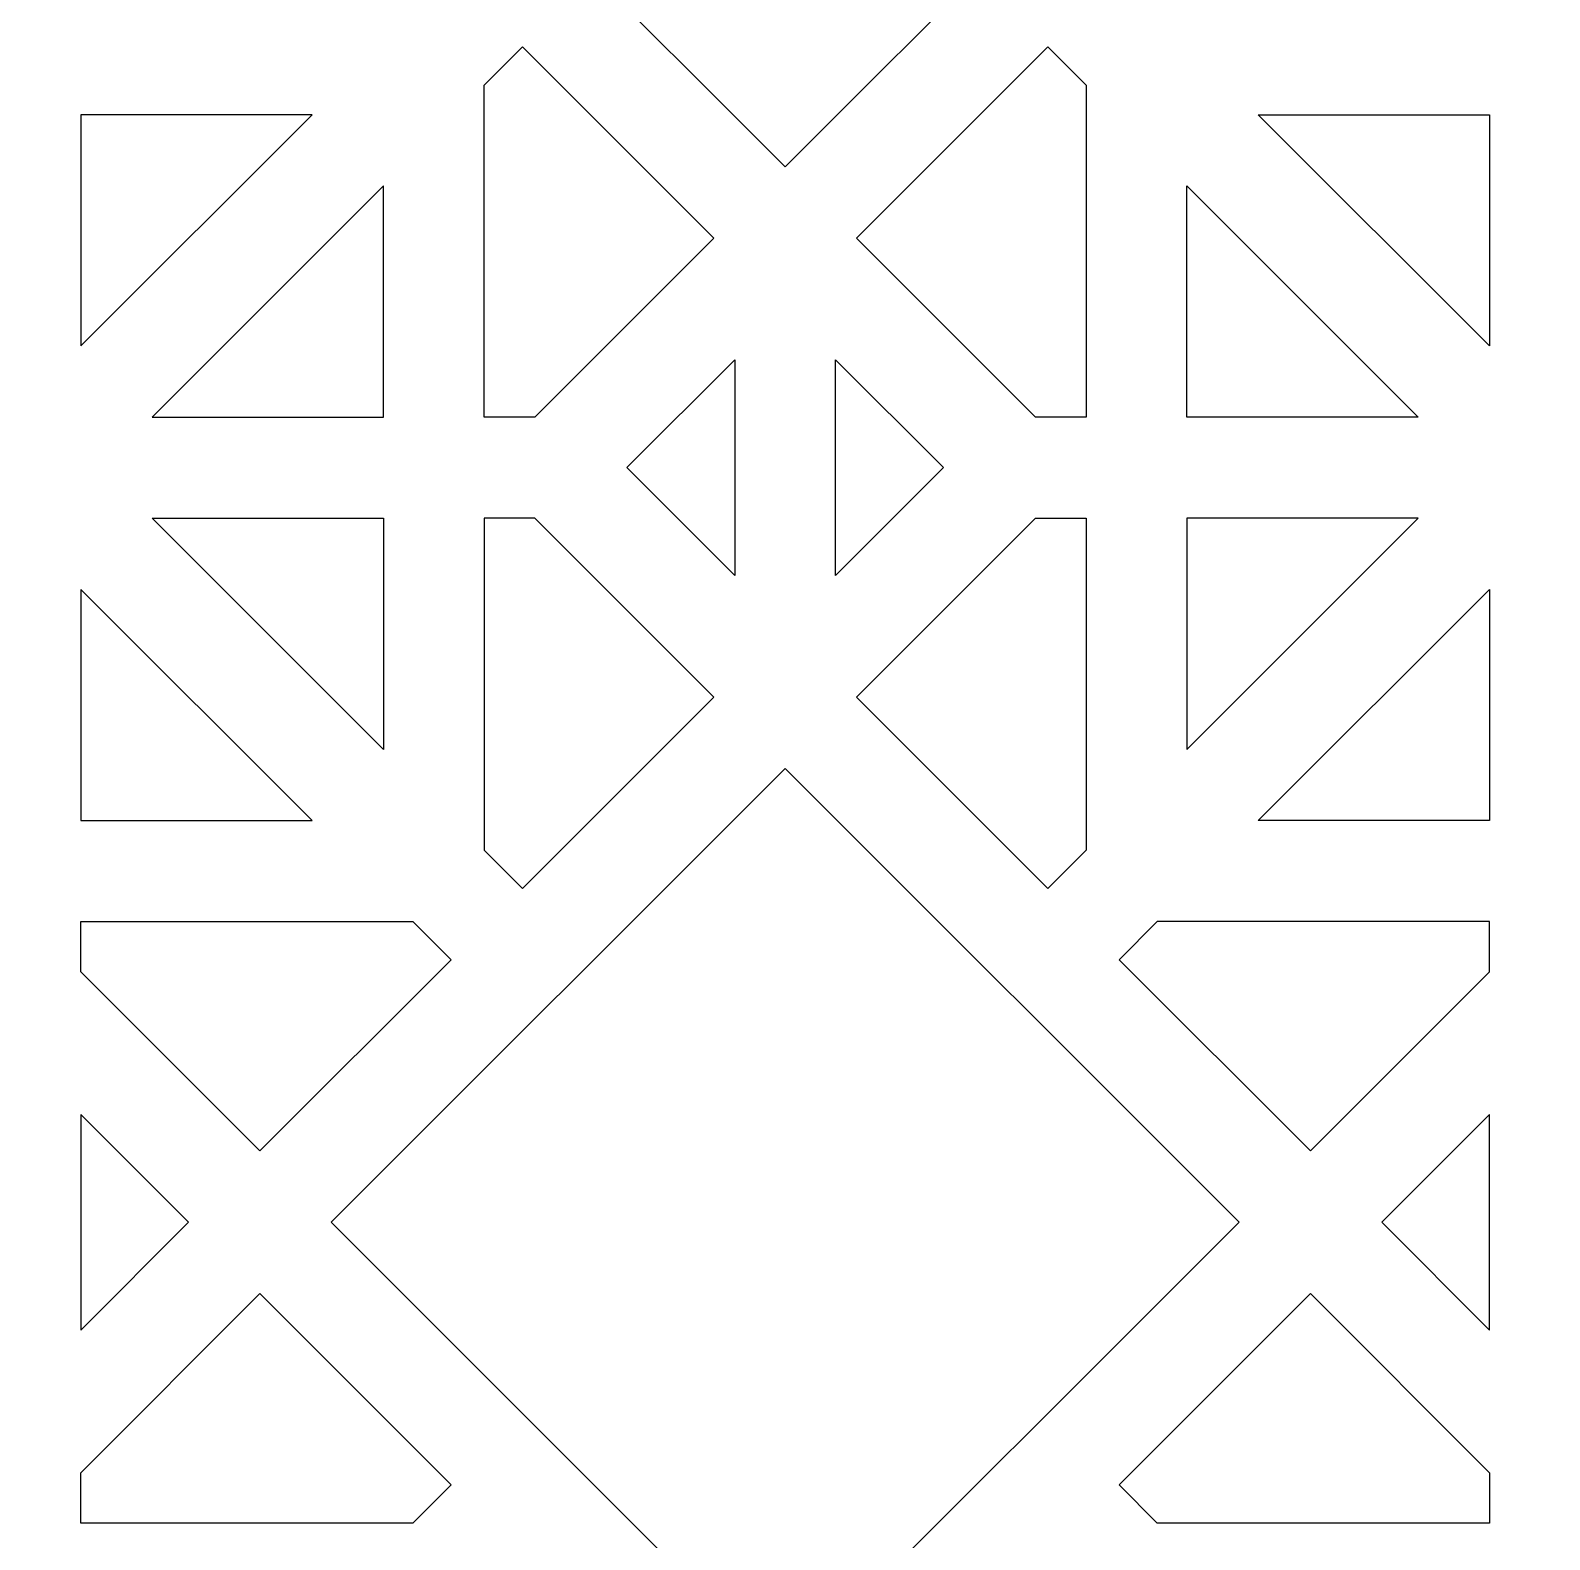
# Model space of a CAD drawing. Header units: centimetres. Extents: x -68 to 68, y -63 to 63.
# Drawn here: x -43.04 to -27.98, y 11.82 to 26.78 of the extents above; entities that cross this region are included whole.
import ezdxf

# ---------------------------------------------------------------- set-up
doc = ezdxf.new("R2010")
doc.units = ezdxf.units.CM
doc.header["$MEASUREMENT"] = 0
doc.layers.add('layer 1', color=7, linetype='Continuous')

msp = doc.modelspace()

# ---------------------------------------------------------------- linework, layer by layer
at = {"layer": 'layer 1', "color": 114}
for points, knots in [([(-13.11224, -62.84331), (-13.11224, -62.84331), (-2.64706, -52.37813), (-2.64706, -52.37813), (-2.64706, -52.37813), (-2.64706, -52.37813), (-10.12967, -44.89556), (-10.12967, -44.89556), (-10.12967, -44.89556), (-10.12967, -44.89556), (-2.64706, -37.41295), (-2.64706, -37.41295), (-2.64706, -37.41295), (-2.64706, -37.41295), (-10.11966, -29.94035), (-10.11966, -29.94035), (-10.11966, -29.94035), (-10.11966, -29.94035), (-2.64706, -22.44777), (-2.64706, -22.44777), (-2.64706, -22.44777), (-2.64706, -22.44777), (-10.12967, -14.96516), (-10.12967, -14.96516), (-10.12967, -14.96516), (-10.12967, -14.96516), (-2.64706, -7.48259), (-2.64706, -7.48259), (-2.64706, -7.48259), (-2.64706, -7.48259), (-10.12964, -0.00001), (-10.12964, -0.00001), (-10.12964, -0.00001), (-10.12964, -0.00001), (-2.64706, 7.48259), (-2.64706, 7.48259), (-2.64706, 7.48259), (-2.64706, 7.48259), (-10.12967, 14.96516), (-10.12967, 14.96516), (-10.12967, 14.96516), (-10.12967, 14.96516), (-2.64706, 22.44777), (-2.64706, 22.44777), (-2.64706, 22.44777), (-2.64706, 22.44777), (-10.11966, 29.92037), (-10.11966, 29.92037), (-10.11966, 29.92037), (-10.11966, 29.92037), (-10.12739, 29.9281), (-10.12739, 29.9281), (-10.12739, 29.9281), (-10.12739, 29.9281), (-10.12965, 29.93036), (-10.12965, 29.93036), (-10.12965, 29.93036), (-10.12965, 29.93036), (-2.64706, 37.41295), (-2.64706, 37.41295), (-2.64706, 37.41295), (-2.64706, 37.41295), (-10.12967, 44.89556), (-10.12967, 44.89556), (-10.12967, 44.89556), (-10.12967, 44.89556), (-2.64706, 52.37813), (-2.64706, 52.37813), (-2.64706, 52.37813), (-2.64706, 52.37813), (-13.11224, 62.84331), (-13.11224, 62.84331), (-13.11224, 62.84331), (-13.11224, 62.84331), (-20.59485, 55.3607), (-20.59485, 55.3607), (-20.59485, 55.3607), (-20.59485, 55.3607), (-28.07742, 62.84331), (-28.07742, 62.84331), (-28.07742, 62.84331), (-28.07742, 62.84331), (-35.56002, 55.36071), (-35.56002, 55.36071), (-35.56002, 55.36071), (-35.56002, 55.36071), (-43.0426, 62.84331), (-43.0426, 62.84331), (-43.0426, 62.84331), (-43.0426, 62.84331), (-50.52517, 55.3607), (-50.52517, 55.3607), (-50.52517, 55.3607), (-50.52517, 55.3607), (-58.00778, 62.84331), (-58.00778, 62.84331), (-58.00778, 62.84331), (-58.00778, 62.84331), (-68.47296, 52.37813), (-68.47296, 52.37813), (-68.47296, 52.37813), (-68.47296, 52.37813), (-60.99035, 44.89556), (-60.99035, 44.89556), (-60.99035, 44.89556), (-60.99035, 44.89556), (-68.47296, 37.41295), (-68.47296, 37.41295), (-68.47296, 37.41295), (-68.47296, 37.41295), (-60.99038, 29.93035), (-60.99038, 29.93035), (-60.99038, 29.93035), (-60.99038, 29.93035), (-68.47296, 22.44777), (-68.47296, 22.44777), (-68.47296, 22.44777), (-68.47296, 22.44777), (-60.99035, 14.96516), (-60.99035, 14.96516), (-60.99035, 14.96516), (-60.99035, 14.96516), (-68.47296, 7.48259), (-68.47296, 7.48259), (-68.47296, 7.48259), (-68.47296, 7.48259), (-60.99037, 0), (-60.99037, 0), (-60.99037, 0), (-60.99037, 0), (-68.47296, -7.48259), (-68.47296, -7.48259), (-68.47296, -7.48259), (-68.47296, -7.48259), (-60.99035, -14.96516), (-60.99035, -14.96516), (-60.99035, -14.96516), (-60.99035, -14.96516), (-68.47296, -22.44777), (-68.47296, -22.44777), (-68.47296, -22.44777), (-68.47296, -22.44777), (-60.99037, -29.93036), (-60.99037, -29.93036), (-60.99037, -29.93036), (-60.99037, -29.93036), (-68.47296, -37.41295), (-68.47296, -37.41295), (-68.47296, -37.41295), (-68.47296, -37.41295), (-60.99035, -44.89556), (-60.99035, -44.89556), (-60.99035, -44.89556), (-60.99035, -44.89556), (-68.47296, -52.37813), (-68.47296, -52.37813), (-68.47296, -52.37813), (-68.47296, -52.37813), (-58.00778, -62.84331), (-58.00778, -62.84331), (-58.00778, -62.84331), (-58.00778, -62.84331), (-50.52518, -55.36071), (-50.52518, -55.36071), (-50.52518, -55.36071), (-50.52518, -55.36071), (-43.0426, -62.84331), (-43.0426, -62.84331), (-43.0426, -62.84331), (-43.0426, -62.84331), (-35.56002, -55.36071), (-35.56002, -55.36071), (-35.56002, -55.36071), (-35.56002, -55.36071), (-28.07742, -62.84331), (-28.07742, -62.84331), (-28.07742, -62.84331), (-28.07742, -62.84331), (-20.59484, -55.36071), (-20.59484, -55.36071), (-20.59484, -55.36071), (-20.59484, -55.36071), (-13.11224, -62.84331), (-13.11224, -62.84331)], [0, 0, 0, 0, 0.0212766, 0.0212766, 0.0212766, 0.0212766, 0.04255319, 0.04255319, 0.04255319, 0.04255319, 0.06382979, 0.06382979, 0.06382979, 0.06382979, 0.08510638, 0.08510638, 0.08510638, 0.08510638, 0.10638298, 0.10638298, 0.10638298, 0.10638298, 0.12765957, 0.12765957, 0.12765957, 0.12765957, 0.14893617, 0.14893617, 0.14893617, 0.14893617, 0.17021277, 0.17021277, 0.17021277, 0.17021277, 0.19148936, 0.19148936, 0.19148936, 0.19148936, 0.21276596, 0.21276596, 0.21276596, 0.21276596, 0.23404255, 0.23404255, 0.23404255, 0.23404255, 0.25531915, 0.25531915, 0.25531915, 0.25531915, 0.27659574, 0.27659574, 0.27659574, 0.27659574, 0.29787234, 0.29787234, 0.29787234, 0.29787234, 0.31914894, 0.31914894, 0.31914894, 0.31914894, 0.34042553, 0.34042553, 0.34042553, 0.34042553, 0.36170213, 0.36170213, 0.36170213, 0.36170213, 0.38297872, 0.38297872, 0.38297872, 0.38297872, 0.40425532, 0.40425532, 0.40425532, 0.40425532, 0.42553191, 0.42553191, 0.42553191, 0.42553191, 0.44680851, 0.44680851, 0.44680851, 0.44680851, 0.46808511, 0.46808511, 0.46808511, 0.46808511, 0.4893617, 0.4893617, 0.4893617, 0.4893617, 0.5106383, 0.5106383, 0.5106383, 0.5106383, 0.53191489, 0.53191489, 0.53191489, 0.53191489, 0.55319149, 0.55319149, 0.55319149, 0.55319149, 0.57446809, 0.57446809, 0.57446809, 0.57446809, 0.59574468, 0.59574468, 0.59574468, 0.59574468, 0.61702128, 0.61702128, 0.61702128, 0.61702128, 0.63829787, 0.63829787, 0.63829787, 0.63829787, 0.65957447, 0.65957447, 0.65957447, 0.65957447, 0.68085106, 0.68085106, 0.68085106, 0.68085106, 0.70212766, 0.70212766, 0.70212766, 0.70212766, 0.72340426, 0.72340426, 0.72340426, 0.72340426, 0.74468085, 0.74468085, 0.74468085, 0.74468085, 0.76595745, 0.76595745, 0.76595745, 0.76595745, 0.78723404, 0.78723404, 0.78723404, 0.78723404, 0.80851064, 0.80851064, 0.80851064, 0.80851064, 0.82978723, 0.82978723, 0.82978723, 0.82978723, 0.85106383, 0.85106383, 0.85106383, 0.85106383, 0.87234043, 0.87234043, 0.87234043, 0.87234043, 0.89361702, 0.89361702, 0.89361702, 0.89361702, 0.91489362, 0.91489362, 0.91489362, 0.91489362, 0.93617021, 0.93617021, 0.93617021, 0.93617021, 0.95744681, 0.95744681, 0.95744681, 0.95744681, 1, 1, 1, 1]), ([(-35.56002, 25.43038), (-35.56002, 25.43038), (-31.06002, 29.93039), (-31.06002, 29.93039), (-31.06002, 29.93039), (-31.06002, 29.93039), (-35.56002, 34.43037), (-35.56002, 34.43037), (-35.56002, 34.43037), (-35.56002, 34.43037), (-40.05999, 29.93037), (-40.05999, 29.93037), (-40.05999, 29.93037), (-40.05999, 29.93037), (-35.56002, 25.43038), (-35.56002, 25.43038)], [0, 0, 0, 0, 0.2, 0.2, 0.2, 0.2, 0.4, 0.4, 0.4, 0.4, 0.6, 0.6, 0.6, 0.6, 1, 1, 1, 1]), ([(-36.26714, 24.72328), (-36.26714, 24.72328), (-38.16359, 26.61973), (-38.16359, 26.61973), (-38.16359, 26.61973), (-38.16359, 26.61973), (-38.5426, 26.24072), (-38.5426, 26.24072), (-38.5426, 26.24072), (-38.5426, 26.24072), (-38.5426, 22.94777), (-38.5426, 22.94777), (-38.5426, 22.94777), (-38.5426, 22.94777), (-38.0426, 22.94777), (-38.0426, 22.94777), (-38.0426, 22.94777), (-38.0426, 22.94777), (-36.26714, 24.72328), (-36.26714, 24.72328)], [0, 0, 0, 0, 0.16666667, 0.16666667, 0.16666667, 0.16666667, 0.33333333, 0.33333333, 0.33333333, 0.33333333, 0.5, 0.5, 0.5, 0.5, 0.66666667, 0.66666667, 0.66666667, 0.66666667, 1, 1, 1, 1]), ([(-32.57742, 26.24072), (-32.57742, 26.24072), (-32.95643, 26.61973), (-32.95643, 26.61973), (-32.95643, 26.61973), (-32.95643, 26.61973), (-34.8529, 24.72326), (-34.8529, 24.72326), (-34.8529, 24.72326), (-34.8529, 24.72326), (-33.07742, 22.94777), (-33.07742, 22.94777), (-33.07742, 22.94777), (-33.07742, 22.94777), (-32.57742, 22.94777), (-32.57742, 22.94777), (-32.57742, 22.94777), (-32.57742, 22.94777), (-32.57742, 26.24072), (-32.57742, 26.24072)], [0, 0, 0, 0, 0.16666667, 0.16666667, 0.16666667, 0.16666667, 0.33333333, 0.33333333, 0.33333333, 0.33333333, 0.5, 0.5, 0.5, 0.5, 0.66666667, 0.66666667, 0.66666667, 0.66666667, 1, 1, 1, 1]), ([(-42.54276, 23.65491), (-42.54276, 23.65491), (-42.54275, 25.94777), (-42.54275, 25.94777), (-42.54275, 25.94777), (-42.54275, 25.94777), (-40.24988, 25.94778), (-40.24988, 25.94778), (-40.24988, 25.94778), (-40.24988, 25.94778), (-42.54276, 23.65491), (-42.54276, 23.65491)], [0, 0, 0, 0, 0.25, 0.25, 0.25, 0.25, 0.5, 0.5, 0.5, 0.5, 1, 1, 1, 1]), ([(-28.57726, 23.65491), (-28.57726, 23.65491), (-28.57727, 25.94777), (-28.57727, 25.94777), (-28.57727, 25.94777), (-28.57727, 25.94777), (-30.87014, 25.94778), (-30.87014, 25.94778), (-30.87014, 25.94778), (-30.87014, 25.94778), (-28.57726, 23.65491), (-28.57726, 23.65491)], [0, 0, 0, 0, 0.25, 0.25, 0.25, 0.25, 0.5, 0.5, 0.5, 0.5, 1, 1, 1, 1]), ([(-41.83571, 22.94777), (-41.83571, 22.94777), (-39.5426, 25.24081), (-39.5426, 25.24081), (-39.5426, 25.24081), (-39.5426, 25.24081), (-39.5426, 22.94777), (-39.5426, 22.94777), (-39.5426, 22.94777), (-39.5426, 22.94777), (-41.83571, 22.94777), (-41.83571, 22.94777)], [0, 0, 0, 0, 0.25, 0.25, 0.25, 0.25, 0.5, 0.5, 0.5, 0.5, 1, 1, 1, 1]), ([(-29.28431, 22.94777), (-29.28431, 22.94777), (-31.57742, 25.24081), (-31.57742, 25.24081), (-31.57742, 25.24081), (-31.57742, 25.24081), (-31.57742, 22.94777), (-31.57742, 22.94777), (-31.57742, 22.94777), (-31.57742, 22.94777), (-29.28431, 22.94777), (-29.28431, 22.94777)], [0, 0, 0, 0, 0.25, 0.25, 0.25, 0.25, 0.5, 0.5, 0.5, 0.5, 1, 1, 1, 1]), ([(-36.06003, 21.37939), (-36.06003, 21.37939), (-36.06002, 23.51615), (-36.06002, 23.51615), (-36.06002, 23.51615), (-36.06002, 23.51615), (-37.12839, 22.44777), (-37.12839, 22.44777), (-37.12839, 22.44777), (-37.12839, 22.44777), (-36.06003, 21.37939), (-36.06003, 21.37939)], [0, 0, 0, 0, 0.25, 0.25, 0.25, 0.25, 0.5, 0.5, 0.5, 0.5, 1, 1, 1, 1]), ([(-35.06001, 23.51613), (-35.06001, 23.51613), (-35.06002, 21.37938), (-35.06002, 21.37938), (-35.06002, 21.37938), (-35.06002, 21.37938), (-33.99163, 22.44777), (-33.99163, 22.44777), (-33.99163, 22.44777), (-33.99163, 22.44777), (-35.06001, 23.51613), (-35.06001, 23.51613)], [0, 0, 0, 0, 0.25, 0.25, 0.25, 0.25, 0.5, 0.5, 0.5, 0.5, 1, 1, 1, 1]), ([(-39.5426, 19.65477), (-39.5426, 19.65477), (-39.54259, 21.94777), (-39.54259, 21.94777), (-39.54259, 21.94777), (-39.54259, 21.94777), (-41.8356, 21.94777), (-41.8356, 21.94777), (-41.8356, 21.94777), (-41.8356, 21.94777), (-39.5426, 19.65477), (-39.5426, 19.65477)], [0, 0, 0, 0, 0.25, 0.25, 0.25, 0.25, 0.5, 0.5, 0.5, 0.5, 1, 1, 1, 1]), ([(-38.04262, 21.94777), (-38.04262, 21.94777), (-36.26715, 20.17231), (-36.26715, 20.17231), (-36.26715, 20.17231), (-36.26715, 20.17231), (-38.16355, 18.27585), (-38.16355, 18.27585), (-38.16355, 18.27585), (-38.16355, 18.27585), (-38.5426, 18.65489), (-38.5426, 18.65489), (-38.5426, 18.65489), (-38.5426, 18.65489), (-38.5426, 21.94777), (-38.5426, 21.94777), (-38.5426, 21.94777), (-38.5426, 21.94777), (-38.04262, 21.94777), (-38.04262, 21.94777)], [0, 0, 0, 0, 0.16666667, 0.16666667, 0.16666667, 0.16666667, 0.33333333, 0.33333333, 0.33333333, 0.33333333, 0.5, 0.5, 0.5, 0.5, 0.66666667, 0.66666667, 0.66666667, 0.66666667, 1, 1, 1, 1]), ([(-33.07742, 21.94777), (-33.07742, 21.94777), (-34.8529, 20.1723), (-34.8529, 20.1723), (-34.8529, 20.1723), (-34.8529, 20.1723), (-32.95647, 18.27585), (-32.95647, 18.27585), (-32.95647, 18.27585), (-32.95647, 18.27585), (-32.57742, 18.65489), (-32.57742, 18.65489), (-32.57742, 18.65489), (-32.57742, 18.65489), (-32.57742, 21.94777), (-32.57742, 21.94777), (-32.57742, 21.94777), (-32.57742, 21.94777), (-33.07742, 21.94777), (-33.07742, 21.94777)], [0, 0, 0, 0, 0.16666667, 0.16666667, 0.16666667, 0.16666667, 0.33333333, 0.33333333, 0.33333333, 0.33333333, 0.5, 0.5, 0.5, 0.5, 0.66666667, 0.66666667, 0.66666667, 0.66666667, 1, 1, 1, 1]), ([(-31.57742, 19.65477), (-31.57742, 19.65477), (-31.57743, 21.94777), (-31.57743, 21.94777), (-31.57743, 21.94777), (-31.57743, 21.94777), (-29.28442, 21.94777), (-29.28442, 21.94777), (-29.28442, 21.94777), (-29.28442, 21.94777), (-31.57742, 19.65477), (-31.57742, 19.65477)], [0, 0, 0, 0, 0.25, 0.25, 0.25, 0.25, 0.5, 0.5, 0.5, 0.5, 1, 1, 1, 1]), ([(-40.24984, 18.94778), (-40.24984, 18.94778), (-42.54275, 18.94776), (-42.54275, 18.94776), (-42.54275, 18.94776), (-42.54275, 18.94776), (-42.54276, 21.24071), (-42.54276, 21.24071), (-42.54276, 21.24071), (-42.54276, 21.24071), (-40.24984, 18.94778), (-40.24984, 18.94778)], [0, 0, 0, 0, 0.25, 0.25, 0.25, 0.25, 0.5, 0.5, 0.5, 0.5, 1, 1, 1, 1]), ([(-30.87018, 18.94778), (-30.87018, 18.94778), (-28.57727, 18.94776), (-28.57727, 18.94776), (-28.57727, 18.94776), (-28.57727, 19.71207), (-28.57726, 20.4764), (-28.57726, 21.24071), (-28.57726, 21.24071), (-28.57726, 21.24071), (-30.87018, 18.94778), (-30.87018, 18.94778)], [0, 0, 0, 0, 0.25, 0.25, 0.25, 0.25, 0.5, 0.5, 0.5, 0.5, 1, 1, 1, 1]), ([(-40.06001, 14.96516), (-40.06001, 14.96516), (-35.56003, 10.4652), (-35.56003, 10.4652), (-35.56003, 10.4652), (-35.56003, 10.4652), (-35.56002, 10.4652), (-35.56002, 10.4652), (-35.56002, 10.4652), (-35.56002, 10.4652), (-35.55503, 10.47019), (-35.55503, 10.47019), (-35.55503, 10.47019), (-35.55503, 10.47019), (-31.06001, 14.96518), (-31.06001, 14.96518), (-31.06001, 14.96518), (-31.06001, 14.96518), (-35.55503, 19.46019), (-35.55503, 19.46019), (-35.55503, 19.46019), (-35.55503, 19.46019), (-35.56002, 19.46519), (-35.56002, 19.46519), (-35.56002, 19.46519), (-35.56002, 19.46519), (-40.06001, 14.96516), (-40.06001, 14.96516)], [0, 0, 0, 0, 0.125, 0.125, 0.125, 0.125, 0.25, 0.25, 0.25, 0.25, 0.375, 0.375, 0.375, 0.375, 0.5, 0.5, 0.5, 0.5, 0.625, 0.625, 0.625, 0.625, 0.75, 0.75, 0.75, 0.75, 1, 1, 1, 1]), ([(-40.76711, 15.67228), (-40.76711, 15.67228), (-38.87066, 17.56874), (-38.87066, 17.56874), (-38.87066, 17.56874), (-38.87066, 17.56874), (-39.24971, 17.94777), (-39.24971, 17.94777), (-39.24971, 17.94777), (-39.24971, 17.94777), (-42.54275, 17.94777), (-42.54275, 17.94777), (-42.54275, 17.94777), (-42.54275, 17.94777), (-42.54275, 17.44792), (-42.54275, 17.44792), (-42.54275, 17.44792), (-42.54275, 17.44792), (-40.76711, 15.67228), (-40.76711, 15.67228)], [0, 0, 0, 0, 0.16666667, 0.16666667, 0.16666667, 0.16666667, 0.33333333, 0.33333333, 0.33333333, 0.33333333, 0.5, 0.5, 0.5, 0.5, 0.66666667, 0.66666667, 0.66666667, 0.66666667, 1, 1, 1, 1]), ([(-30.35291, 15.67228), (-30.35291, 15.67228), (-32.24936, 17.56874), (-32.24936, 17.56874), (-32.24936, 17.56874), (-32.24936, 17.56874), (-31.87031, 17.94777), (-31.87031, 17.94777), (-31.87031, 17.94777), (-31.87031, 17.94777), (-28.57727, 17.94778), (-28.57727, 17.94778), (-28.57727, 17.94778), (-28.57727, 17.94778), (-28.57727, 17.94777), (-28.57727, 17.94777), (-28.57727, 17.94777), (-28.57727, 17.94777), (-28.57726, 17.44793), (-28.57726, 17.44793), (-28.57726, 17.44793), (-28.57726, 17.44793), (-30.35291, 15.67228), (-30.35291, 15.67228)], [0, 0, 0, 0, 0.14285714, 0.14285714, 0.14285714, 0.14285714, 0.28571429, 0.28571429, 0.28571429, 0.28571429, 0.42857143, 0.42857143, 0.42857143, 0.42857143, 0.57142857, 0.57142857, 0.57142857, 0.57142857, 0.71428571, 0.71428571, 0.71428571, 0.71428571, 1, 1, 1, 1]), ([(-42.54273, 13.89665), (-42.54273, 13.89665), (-42.54276, 16.03372), (-42.54276, 16.03372), (-42.54276, 16.03372), (-42.54276, 16.03372), (-42.54275, 16.03371), (-42.54275, 16.03371), (-42.54275, 16.03371), (-42.54275, 16.03371), (-41.47421, 14.96517), (-41.47421, 14.96517), (-41.47421, 14.96517), (-41.47421, 14.96517), (-42.54273, 13.89665), (-42.54273, 13.89665)], [0, 0, 0, 0, 0.2, 0.2, 0.2, 0.2, 0.4, 0.4, 0.4, 0.4, 0.6, 0.6, 0.6, 0.6, 1, 1, 1, 1]), ([(-28.57727, 16.0337), (-28.57727, 16.0337), (-28.57727, 16.0238), (-28.57727, 16.0238), (-28.57727, 16.0238), (-28.57727, 16.0238), (-28.57727, 13.89663), (-28.57727, 13.89663), (-28.57727, 13.89663), (-28.57727, 13.89663), (-29.64581, 14.96517), (-29.64581, 14.96517), (-29.64581, 14.96517), (-29.64581, 14.96517), (-29.64581, 14.96517), (-29.64581, 14.96517), (-29.64581, 14.96517), (-29.64581, 14.96517), (-29.64581, 14.96518), (-29.64581, 14.96518), (-29.64581, 14.96518), (-29.64581, 14.96518), (-28.57727, 16.0337), (-28.57727, 16.0337)], [0, 0, 0, 0, 0.14285714, 0.14285714, 0.14285714, 0.14285714, 0.28571429, 0.28571429, 0.28571429, 0.28571429, 0.42857143, 0.42857143, 0.42857143, 0.42857143, 0.57142857, 0.57142857, 0.57142857, 0.57142857, 0.71428571, 0.71428571, 0.71428571, 0.71428571, 1, 1, 1, 1]), ([(-28.57728, 16.0337), (-28.57728, 16.0337), (-29.6458, 14.96518), (-29.6458, 14.96518), (-29.6458, 14.96518), (-29.6458, 14.96518), (-29.64581, 14.96517), (-29.64581, 14.96517), (-29.64581, 14.96517), (-29.64581, 14.96517), (-28.57728, 16.0337), (-28.57728, 16.0337)], [0, 0, 0, 0, 0.25, 0.25, 0.25, 0.25, 0.5, 0.5, 0.5, 0.5, 1, 1, 1, 1]), ([(-42.54275, 12.48242), (-42.54275, 12.48242), (-42.54275, 11.98259), (-42.54275, 11.98259), (-42.54275, 11.98259), (-42.54275, 11.98259), (-39.24971, 11.98259), (-39.24971, 11.98259), (-39.24971, 11.98259), (-39.24971, 11.98259), (-38.87066, 12.36162), (-38.87066, 12.36162), (-38.87066, 12.36162), (-38.87066, 12.36162), (-40.76151, 14.25247), (-40.76151, 14.25247), (-40.76151, 14.25247), (-40.76151, 14.25247), (-40.76212, 14.25308), (-40.76212, 14.25308), (-40.76212, 14.25308), (-40.76212, 14.25308), (-40.7671, 14.25806), (-40.7671, 14.25806), (-40.7671, 14.25806), (-40.7671, 14.25806), (-42.54275, 12.48242), (-42.54275, 12.48242)], [0, 0, 0, 0, 0.125, 0.125, 0.125, 0.125, 0.25, 0.25, 0.25, 0.25, 0.375, 0.375, 0.375, 0.375, 0.5, 0.5, 0.5, 0.5, 0.625, 0.625, 0.625, 0.625, 0.75, 0.75, 0.75, 0.75, 1, 1, 1, 1]), ([(-28.57727, 11.98259), (-28.57727, 11.98259), (-28.57727, 11.9826), (-28.57727, 11.9826), (-28.57727, 11.9826), (-28.57727, 11.9826), (-28.57727, 12.48242), (-28.57727, 12.48242), (-28.57727, 12.48242), (-28.57727, 12.48242), (-30.35291, 14.25807), (-30.35291, 14.25807), (-30.35291, 14.25807), (-30.35291, 14.25807), (-32.24936, 12.36162), (-32.24936, 12.36162), (-32.24936, 12.36162), (-32.24936, 12.36162), (-31.87031, 11.98259), (-31.87031, 11.98259), (-31.87031, 11.98259), (-31.87031, 11.98259), (-28.57727, 11.98259), (-28.57727, 11.98259), (-28.57727, 11.98259), (-28.57727, 11.98259), (-28.57727, 11.98259), (-28.57727, 11.98259)], [0, 0, 0, 0, 0.125, 0.125, 0.125, 0.125, 0.25, 0.25, 0.25, 0.25, 0.375, 0.375, 0.375, 0.375, 0.5, 0.5, 0.5, 0.5, 0.625, 0.625, 0.625, 0.625, 0.75, 0.75, 0.75, 0.75, 1, 1, 1, 1])]:
    msp.add_open_spline(points, degree=3, knots=knots, dxfattribs=at)
at = {"layer": 'layer 1', "color": 250, "lineweight": 9}
for points, knots in [([(-13.11224, -62.84331), (-13.11224, -62.84331), (-2.64706, -52.37813), (-2.64706, -52.37813), (-2.64706, -52.37813), (-2.64706, -52.37813), (-10.12967, -44.89556), (-10.12967, -44.89556), (-10.12967, -44.89556), (-10.12967, -44.89556), (-2.64706, -37.41295), (-2.64706, -37.41295), (-2.64706, -37.41295), (-2.64706, -37.41295), (-10.11966, -29.94035), (-10.11966, -29.94035), (-10.11966, -29.94035), (-10.11966, -29.94035), (-2.64706, -22.44777), (-2.64706, -22.44777), (-2.64706, -22.44777), (-2.64706, -22.44777), (-10.12967, -14.96516), (-10.12967, -14.96516), (-10.12967, -14.96516), (-10.12967, -14.96516), (-2.64706, -7.48259), (-2.64706, -7.48259), (-2.64706, -7.48259), (-2.64706, -7.48259), (-10.12964, -0.00001), (-10.12964, -0.00001), (-10.12964, -0.00001), (-10.12964, -0.00001), (-2.64706, 7.48259), (-2.64706, 7.48259), (-2.64706, 7.48259), (-2.64706, 7.48259), (-10.12967, 14.96516), (-10.12967, 14.96516), (-10.12967, 14.96516), (-10.12967, 14.96516), (-2.64706, 22.44777), (-2.64706, 22.44777), (-2.64706, 22.44777), (-2.64706, 22.44777), (-10.11966, 29.92037), (-10.11966, 29.92037), (-10.11966, 29.92037), (-10.11966, 29.92037), (-10.12739, 29.9281), (-10.12739, 29.9281), (-10.12739, 29.9281), (-10.12739, 29.9281), (-10.12965, 29.93036), (-10.12965, 29.93036), (-10.12965, 29.93036), (-10.12965, 29.93036), (-2.64706, 37.41295), (-2.64706, 37.41295), (-2.64706, 37.41295), (-2.64706, 37.41295), (-10.12967, 44.89556), (-10.12967, 44.89556), (-10.12967, 44.89556), (-10.12967, 44.89556), (-2.64706, 52.37813), (-2.64706, 52.37813), (-2.64706, 52.37813), (-2.64706, 52.37813), (-13.11224, 62.84331), (-13.11224, 62.84331), (-13.11224, 62.84331), (-13.11224, 62.84331), (-20.59485, 55.3607), (-20.59485, 55.3607), (-20.59485, 55.3607), (-20.59485, 55.3607), (-28.07742, 62.84331), (-28.07742, 62.84331), (-28.07742, 62.84331), (-28.07742, 62.84331), (-35.56002, 55.36071), (-35.56002, 55.36071), (-35.56002, 55.36071), (-35.56002, 55.36071), (-43.0426, 62.84331), (-43.0426, 62.84331), (-43.0426, 62.84331), (-43.0426, 62.84331), (-50.52517, 55.3607), (-50.52517, 55.3607), (-50.52517, 55.3607), (-50.52517, 55.3607), (-58.00778, 62.84331), (-58.00778, 62.84331), (-58.00778, 62.84331), (-58.00778, 62.84331), (-68.47296, 52.37813), (-68.47296, 52.37813), (-68.47296, 52.37813), (-68.47296, 52.37813), (-60.99035, 44.89556), (-60.99035, 44.89556), (-60.99035, 44.89556), (-60.99035, 44.89556), (-68.47296, 37.41295), (-68.47296, 37.41295), (-68.47296, 37.41295), (-68.47296, 37.41295), (-60.99038, 29.93035), (-60.99038, 29.93035), (-60.99038, 29.93035), (-60.99038, 29.93035), (-68.47296, 22.44777), (-68.47296, 22.44777), (-68.47296, 22.44777), (-68.47296, 22.44777), (-60.99035, 14.96516), (-60.99035, 14.96516), (-60.99035, 14.96516), (-60.99035, 14.96516), (-68.47296, 7.48259), (-68.47296, 7.48259), (-68.47296, 7.48259), (-68.47296, 7.48259), (-60.99037, 0), (-60.99037, 0), (-60.99037, 0), (-60.99037, 0), (-68.47296, -7.48259), (-68.47296, -7.48259), (-68.47296, -7.48259), (-68.47296, -7.48259), (-60.99035, -14.96516), (-60.99035, -14.96516), (-60.99035, -14.96516), (-60.99035, -14.96516), (-68.47296, -22.44777), (-68.47296, -22.44777), (-68.47296, -22.44777), (-68.47296, -22.44777), (-60.99037, -29.93036), (-60.99037, -29.93036), (-60.99037, -29.93036), (-60.99037, -29.93036), (-68.47296, -37.41295), (-68.47296, -37.41295), (-68.47296, -37.41295), (-68.47296, -37.41295), (-60.99035, -44.89556), (-60.99035, -44.89556), (-60.99035, -44.89556), (-60.99035, -44.89556), (-68.47296, -52.37813), (-68.47296, -52.37813), (-68.47296, -52.37813), (-68.47296, -52.37813), (-58.00778, -62.84331), (-58.00778, -62.84331), (-58.00778, -62.84331), (-58.00778, -62.84331), (-50.52518, -55.36071), (-50.52518, -55.36071), (-50.52518, -55.36071), (-50.52518, -55.36071), (-43.0426, -62.84331), (-43.0426, -62.84331), (-43.0426, -62.84331), (-43.0426, -62.84331), (-35.56002, -55.36071), (-35.56002, -55.36071), (-35.56002, -55.36071), (-35.56002, -55.36071), (-28.07742, -62.84331), (-28.07742, -62.84331), (-28.07742, -62.84331), (-28.07742, -62.84331), (-20.59484, -55.36071), (-20.59484, -55.36071), (-20.59484, -55.36071), (-20.59484, -55.36071), (-13.11224, -62.84331), (-13.11224, -62.84331)], [0, 0, 0, 0, 0.0212766, 0.0212766, 0.0212766, 0.0212766, 0.04255319, 0.04255319, 0.04255319, 0.04255319, 0.06382979, 0.06382979, 0.06382979, 0.06382979, 0.08510638, 0.08510638, 0.08510638, 0.08510638, 0.10638298, 0.10638298, 0.10638298, 0.10638298, 0.12765957, 0.12765957, 0.12765957, 0.12765957, 0.14893617, 0.14893617, 0.14893617, 0.14893617, 0.17021277, 0.17021277, 0.17021277, 0.17021277, 0.19148936, 0.19148936, 0.19148936, 0.19148936, 0.21276596, 0.21276596, 0.21276596, 0.21276596, 0.23404255, 0.23404255, 0.23404255, 0.23404255, 0.25531915, 0.25531915, 0.25531915, 0.25531915, 0.27659574, 0.27659574, 0.27659574, 0.27659574, 0.29787234, 0.29787234, 0.29787234, 0.29787234, 0.31914894, 0.31914894, 0.31914894, 0.31914894, 0.34042553, 0.34042553, 0.34042553, 0.34042553, 0.36170213, 0.36170213, 0.36170213, 0.36170213, 0.38297872, 0.38297872, 0.38297872, 0.38297872, 0.40425532, 0.40425532, 0.40425532, 0.40425532, 0.42553191, 0.42553191, 0.42553191, 0.42553191, 0.44680851, 0.44680851, 0.44680851, 0.44680851, 0.46808511, 0.46808511, 0.46808511, 0.46808511, 0.4893617, 0.4893617, 0.4893617, 0.4893617, 0.5106383, 0.5106383, 0.5106383, 0.5106383, 0.53191489, 0.53191489, 0.53191489, 0.53191489, 0.55319149, 0.55319149, 0.55319149, 0.55319149, 0.57446809, 0.57446809, 0.57446809, 0.57446809, 0.59574468, 0.59574468, 0.59574468, 0.59574468, 0.61702128, 0.61702128, 0.61702128, 0.61702128, 0.63829787, 0.63829787, 0.63829787, 0.63829787, 0.65957447, 0.65957447, 0.65957447, 0.65957447, 0.68085106, 0.68085106, 0.68085106, 0.68085106, 0.70212766, 0.70212766, 0.70212766, 0.70212766, 0.72340426, 0.72340426, 0.72340426, 0.72340426, 0.74468085, 0.74468085, 0.74468085, 0.74468085, 0.76595745, 0.76595745, 0.76595745, 0.76595745, 0.78723404, 0.78723404, 0.78723404, 0.78723404, 0.80851064, 0.80851064, 0.80851064, 0.80851064, 0.82978723, 0.82978723, 0.82978723, 0.82978723, 0.85106383, 0.85106383, 0.85106383, 0.85106383, 0.87234043, 0.87234043, 0.87234043, 0.87234043, 0.89361702, 0.89361702, 0.89361702, 0.89361702, 0.91489362, 0.91489362, 0.91489362, 0.91489362, 0.93617021, 0.93617021, 0.93617021, 0.93617021, 0.95744681, 0.95744681, 0.95744681, 0.95744681, 1, 1, 1, 1]), ([(-35.56002, 25.43038), (-35.56002, 25.43038), (-31.06002, 29.93039), (-31.06002, 29.93039), (-31.06002, 29.93039), (-31.06002, 29.93039), (-35.56002, 34.43037), (-35.56002, 34.43037), (-35.56002, 34.43037), (-35.56002, 34.43037), (-40.05999, 29.93037), (-40.05999, 29.93037), (-40.05999, 29.93037), (-40.05999, 29.93037), (-35.56002, 25.43038), (-35.56002, 25.43038)], [0, 0, 0, 0, 0.2, 0.2, 0.2, 0.2, 0.4, 0.4, 0.4, 0.4, 0.6, 0.6, 0.6, 0.6, 1, 1, 1, 1]), ([(-36.26714, 24.72328), (-36.26714, 24.72328), (-38.16359, 26.61973), (-38.16359, 26.61973), (-38.16359, 26.61973), (-38.16359, 26.61973), (-38.5426, 26.24072), (-38.5426, 26.24072), (-38.5426, 26.24072), (-38.5426, 26.24072), (-38.5426, 22.94777), (-38.5426, 22.94777), (-38.5426, 22.94777), (-38.5426, 22.94777), (-38.0426, 22.94777), (-38.0426, 22.94777), (-38.0426, 22.94777), (-38.0426, 22.94777), (-36.26714, 24.72328), (-36.26714, 24.72328)], [0, 0, 0, 0, 0.16666667, 0.16666667, 0.16666667, 0.16666667, 0.33333333, 0.33333333, 0.33333333, 0.33333333, 0.5, 0.5, 0.5, 0.5, 0.66666667, 0.66666667, 0.66666667, 0.66666667, 1, 1, 1, 1]), ([(-32.57742, 26.24072), (-32.57742, 26.24072), (-32.95643, 26.61973), (-32.95643, 26.61973), (-32.95643, 26.61973), (-32.95643, 26.61973), (-34.8529, 24.72326), (-34.8529, 24.72326), (-34.8529, 24.72326), (-34.8529, 24.72326), (-33.07742, 22.94777), (-33.07742, 22.94777), (-33.07742, 22.94777), (-33.07742, 22.94777), (-32.57742, 22.94777), (-32.57742, 22.94777), (-32.57742, 22.94777), (-32.57742, 22.94777), (-32.57742, 26.24072), (-32.57742, 26.24072)], [0, 0, 0, 0, 0.16666667, 0.16666667, 0.16666667, 0.16666667, 0.33333333, 0.33333333, 0.33333333, 0.33333333, 0.5, 0.5, 0.5, 0.5, 0.66666667, 0.66666667, 0.66666667, 0.66666667, 1, 1, 1, 1]), ([(-42.54276, 23.65491), (-42.54276, 23.65491), (-42.54275, 25.94777), (-42.54275, 25.94777), (-42.54275, 25.94777), (-42.54275, 25.94777), (-40.24988, 25.94778), (-40.24988, 25.94778), (-40.24988, 25.94778), (-40.24988, 25.94778), (-42.54276, 23.65491), (-42.54276, 23.65491)], [0, 0, 0, 0, 0.25, 0.25, 0.25, 0.25, 0.5, 0.5, 0.5, 0.5, 1, 1, 1, 1]), ([(-28.57726, 23.65491), (-28.57726, 23.65491), (-28.57727, 25.94777), (-28.57727, 25.94777), (-28.57727, 25.94777), (-28.57727, 25.94777), (-30.87014, 25.94778), (-30.87014, 25.94778), (-30.87014, 25.94778), (-30.87014, 25.94778), (-28.57726, 23.65491), (-28.57726, 23.65491)], [0, 0, 0, 0, 0.25, 0.25, 0.25, 0.25, 0.5, 0.5, 0.5, 0.5, 1, 1, 1, 1]), ([(-41.83571, 22.94777), (-41.83571, 22.94777), (-39.5426, 25.24081), (-39.5426, 25.24081), (-39.5426, 25.24081), (-39.5426, 25.24081), (-39.5426, 22.94777), (-39.5426, 22.94777), (-39.5426, 22.94777), (-39.5426, 22.94777), (-41.83571, 22.94777), (-41.83571, 22.94777)], [0, 0, 0, 0, 0.25, 0.25, 0.25, 0.25, 0.5, 0.5, 0.5, 0.5, 1, 1, 1, 1]), ([(-29.28431, 22.94777), (-29.28431, 22.94777), (-31.57742, 25.24081), (-31.57742, 25.24081), (-31.57742, 25.24081), (-31.57742, 25.24081), (-31.57742, 22.94777), (-31.57742, 22.94777), (-31.57742, 22.94777), (-31.57742, 22.94777), (-29.28431, 22.94777), (-29.28431, 22.94777)], [0, 0, 0, 0, 0.25, 0.25, 0.25, 0.25, 0.5, 0.5, 0.5, 0.5, 1, 1, 1, 1]), ([(-36.06003, 21.37939), (-36.06003, 21.37939), (-36.06002, 23.51615), (-36.06002, 23.51615), (-36.06002, 23.51615), (-36.06002, 23.51615), (-37.12839, 22.44777), (-37.12839, 22.44777), (-37.12839, 22.44777), (-37.12839, 22.44777), (-36.06003, 21.37939), (-36.06003, 21.37939)], [0, 0, 0, 0, 0.25, 0.25, 0.25, 0.25, 0.5, 0.5, 0.5, 0.5, 1, 1, 1, 1]), ([(-35.06001, 23.51613), (-35.06001, 23.51613), (-35.06002, 21.37938), (-35.06002, 21.37938), (-35.06002, 21.37938), (-35.06002, 21.37938), (-33.99163, 22.44777), (-33.99163, 22.44777), (-33.99163, 22.44777), (-33.99163, 22.44777), (-35.06001, 23.51613), (-35.06001, 23.51613)], [0, 0, 0, 0, 0.25, 0.25, 0.25, 0.25, 0.5, 0.5, 0.5, 0.5, 1, 1, 1, 1]), ([(-39.5426, 19.65477), (-39.5426, 19.65477), (-39.54259, 21.94777), (-39.54259, 21.94777), (-39.54259, 21.94777), (-39.54259, 21.94777), (-41.8356, 21.94777), (-41.8356, 21.94777), (-41.8356, 21.94777), (-41.8356, 21.94777), (-39.5426, 19.65477), (-39.5426, 19.65477)], [0, 0, 0, 0, 0.25, 0.25, 0.25, 0.25, 0.5, 0.5, 0.5, 0.5, 1, 1, 1, 1]), ([(-38.04262, 21.94777), (-38.04262, 21.94777), (-36.26715, 20.17231), (-36.26715, 20.17231), (-36.26715, 20.17231), (-36.26715, 20.17231), (-38.16355, 18.27585), (-38.16355, 18.27585), (-38.16355, 18.27585), (-38.16355, 18.27585), (-38.5426, 18.65489), (-38.5426, 18.65489), (-38.5426, 18.65489), (-38.5426, 18.65489), (-38.5426, 21.94777), (-38.5426, 21.94777), (-38.5426, 21.94777), (-38.5426, 21.94777), (-38.04262, 21.94777), (-38.04262, 21.94777)], [0, 0, 0, 0, 0.16666667, 0.16666667, 0.16666667, 0.16666667, 0.33333333, 0.33333333, 0.33333333, 0.33333333, 0.5, 0.5, 0.5, 0.5, 0.66666667, 0.66666667, 0.66666667, 0.66666667, 1, 1, 1, 1]), ([(-33.07742, 21.94777), (-33.07742, 21.94777), (-34.8529, 20.1723), (-34.8529, 20.1723), (-34.8529, 20.1723), (-34.8529, 20.1723), (-32.95647, 18.27585), (-32.95647, 18.27585), (-32.95647, 18.27585), (-32.95647, 18.27585), (-32.57742, 18.65489), (-32.57742, 18.65489), (-32.57742, 18.65489), (-32.57742, 18.65489), (-32.57742, 21.94777), (-32.57742, 21.94777), (-32.57742, 21.94777), (-32.57742, 21.94777), (-33.07742, 21.94777), (-33.07742, 21.94777)], [0, 0, 0, 0, 0.16666667, 0.16666667, 0.16666667, 0.16666667, 0.33333333, 0.33333333, 0.33333333, 0.33333333, 0.5, 0.5, 0.5, 0.5, 0.66666667, 0.66666667, 0.66666667, 0.66666667, 1, 1, 1, 1]), ([(-31.57742, 19.65477), (-31.57742, 19.65477), (-31.57743, 21.94777), (-31.57743, 21.94777), (-31.57743, 21.94777), (-31.57743, 21.94777), (-29.28442, 21.94777), (-29.28442, 21.94777), (-29.28442, 21.94777), (-29.28442, 21.94777), (-31.57742, 19.65477), (-31.57742, 19.65477)], [0, 0, 0, 0, 0.25, 0.25, 0.25, 0.25, 0.5, 0.5, 0.5, 0.5, 1, 1, 1, 1]), ([(-40.24984, 18.94778), (-40.24984, 18.94778), (-42.54275, 18.94776), (-42.54275, 18.94776), (-42.54275, 18.94776), (-42.54275, 18.94776), (-42.54276, 21.24071), (-42.54276, 21.24071), (-42.54276, 21.24071), (-42.54276, 21.24071), (-40.24984, 18.94778), (-40.24984, 18.94778)], [0, 0, 0, 0, 0.25, 0.25, 0.25, 0.25, 0.5, 0.5, 0.5, 0.5, 1, 1, 1, 1]), ([(-30.87018, 18.94778), (-30.87018, 18.94778), (-28.57727, 18.94776), (-28.57727, 18.94776), (-28.57727, 18.94776), (-28.57727, 19.71207), (-28.57726, 20.4764), (-28.57726, 21.24071), (-28.57726, 21.24071), (-28.57726, 21.24071), (-30.87018, 18.94778), (-30.87018, 18.94778)], [0, 0, 0, 0, 0.25, 0.25, 0.25, 0.25, 0.5, 0.5, 0.5, 0.5, 1, 1, 1, 1]), ([(-40.06001, 14.96516), (-40.06001, 14.96516), (-35.56003, 10.4652), (-35.56003, 10.4652), (-35.56003, 10.4652), (-35.56003, 10.4652), (-35.56002, 10.4652), (-35.56002, 10.4652), (-35.56002, 10.4652), (-35.56002, 10.4652), (-35.55503, 10.47019), (-35.55503, 10.47019), (-35.55503, 10.47019), (-35.55503, 10.47019), (-31.06001, 14.96518), (-31.06001, 14.96518), (-31.06001, 14.96518), (-31.06001, 14.96518), (-35.55503, 19.46019), (-35.55503, 19.46019), (-35.55503, 19.46019), (-35.55503, 19.46019), (-35.56002, 19.46519), (-35.56002, 19.46519), (-35.56002, 19.46519), (-35.56002, 19.46519), (-40.06001, 14.96516), (-40.06001, 14.96516)], [0, 0, 0, 0, 0.125, 0.125, 0.125, 0.125, 0.25, 0.25, 0.25, 0.25, 0.375, 0.375, 0.375, 0.375, 0.5, 0.5, 0.5, 0.5, 0.625, 0.625, 0.625, 0.625, 0.75, 0.75, 0.75, 0.75, 1, 1, 1, 1]), ([(-40.76711, 15.67228), (-40.76711, 15.67228), (-38.87066, 17.56874), (-38.87066, 17.56874), (-38.87066, 17.56874), (-38.87066, 17.56874), (-39.24971, 17.94777), (-39.24971, 17.94777), (-39.24971, 17.94777), (-39.24971, 17.94777), (-42.54275, 17.94777), (-42.54275, 17.94777), (-42.54275, 17.94777), (-42.54275, 17.94777), (-42.54275, 17.44792), (-42.54275, 17.44792), (-42.54275, 17.44792), (-42.54275, 17.44792), (-40.76711, 15.67228), (-40.76711, 15.67228)], [0, 0, 0, 0, 0.16666667, 0.16666667, 0.16666667, 0.16666667, 0.33333333, 0.33333333, 0.33333333, 0.33333333, 0.5, 0.5, 0.5, 0.5, 0.66666667, 0.66666667, 0.66666667, 0.66666667, 1, 1, 1, 1]), ([(-30.35291, 15.67228), (-30.35291, 15.67228), (-32.24936, 17.56874), (-32.24936, 17.56874), (-32.24936, 17.56874), (-32.24936, 17.56874), (-31.87031, 17.94777), (-31.87031, 17.94777), (-31.87031, 17.94777), (-31.87031, 17.94777), (-28.57727, 17.94778), (-28.57727, 17.94778), (-28.57727, 17.94778), (-28.57727, 17.94778), (-28.57727, 17.94777), (-28.57727, 17.94777), (-28.57727, 17.94777), (-28.57727, 17.94777), (-28.57726, 17.44793), (-28.57726, 17.44793), (-28.57726, 17.44793), (-28.57726, 17.44793), (-30.35291, 15.67228), (-30.35291, 15.67228)], [0, 0, 0, 0, 0.14285714, 0.14285714, 0.14285714, 0.14285714, 0.28571429, 0.28571429, 0.28571429, 0.28571429, 0.42857143, 0.42857143, 0.42857143, 0.42857143, 0.57142857, 0.57142857, 0.57142857, 0.57142857, 0.71428571, 0.71428571, 0.71428571, 0.71428571, 1, 1, 1, 1]), ([(-42.54273, 13.89665), (-42.54273, 13.89665), (-42.54276, 16.03372), (-42.54276, 16.03372), (-42.54276, 16.03372), (-42.54276, 16.03372), (-42.54275, 16.03371), (-42.54275, 16.03371), (-42.54275, 16.03371), (-42.54275, 16.03371), (-41.47421, 14.96517), (-41.47421, 14.96517), (-41.47421, 14.96517), (-41.47421, 14.96517), (-42.54273, 13.89665), (-42.54273, 13.89665)], [0, 0, 0, 0, 0.2, 0.2, 0.2, 0.2, 0.4, 0.4, 0.4, 0.4, 0.6, 0.6, 0.6, 0.6, 1, 1, 1, 1]), ([(-28.57727, 16.0337), (-28.57727, 16.0337), (-28.57727, 16.0238), (-28.57727, 16.0238), (-28.57727, 16.0238), (-28.57727, 16.0238), (-28.57727, 13.89663), (-28.57727, 13.89663), (-28.57727, 13.89663), (-28.57727, 13.89663), (-29.64581, 14.96517), (-29.64581, 14.96517), (-29.64581, 14.96517), (-29.64581, 14.96517), (-29.64581, 14.96517), (-29.64581, 14.96517), (-29.64581, 14.96517), (-29.64581, 14.96517), (-29.64581, 14.96518), (-29.64581, 14.96518)], [0, 0, 0, 0, 0.16666667, 0.16666667, 0.16666667, 0.16666667, 0.33333333, 0.33333333, 0.33333333, 0.33333333, 0.5, 0.5, 0.5, 0.5, 0.66666667, 0.66666667, 0.66666667, 0.66666667, 1, 1, 1, 1]), ([(-28.57728, 16.0337), (-28.57728, 16.0337), (-29.6458, 14.96518), (-29.6458, 14.96518), (-29.6458, 14.96518), (-29.6458, 14.96518), (-29.64581, 14.96517), (-29.64581, 14.96517)], [0, 0, 0, 0, 0.33333333, 0.33333333, 0.33333333, 0.33333333, 1, 1, 1, 1]), ([(-42.54275, 12.48242), (-42.54275, 12.48242), (-42.54275, 11.98259), (-42.54275, 11.98259), (-42.54275, 11.98259), (-42.54275, 11.98259), (-39.24971, 11.98259), (-39.24971, 11.98259), (-39.24971, 11.98259), (-39.24971, 11.98259), (-38.87066, 12.36162), (-38.87066, 12.36162), (-38.87066, 12.36162), (-38.87066, 12.36162), (-40.76151, 14.25247), (-40.76151, 14.25247), (-40.76151, 14.25247), (-40.76151, 14.25247), (-40.76212, 14.25308), (-40.76212, 14.25308), (-40.76212, 14.25308), (-40.76212, 14.25308), (-40.7671, 14.25806), (-40.7671, 14.25806), (-40.7671, 14.25806), (-40.7671, 14.25806), (-42.54275, 12.48242), (-42.54275, 12.48242)], [0, 0, 0, 0, 0.125, 0.125, 0.125, 0.125, 0.25, 0.25, 0.25, 0.25, 0.375, 0.375, 0.375, 0.375, 0.5, 0.5, 0.5, 0.5, 0.625, 0.625, 0.625, 0.625, 0.75, 0.75, 0.75, 0.75, 1, 1, 1, 1]), ([(-28.57727, 11.98259), (-28.57727, 11.98259), (-28.57727, 11.9826), (-28.57727, 11.9826), (-28.57727, 11.9826), (-28.57727, 11.9826), (-28.57727, 12.48242), (-28.57727, 12.48242), (-28.57727, 12.48242), (-28.57727, 12.48242), (-30.35291, 14.25807), (-30.35291, 14.25807), (-30.35291, 14.25807), (-30.35291, 14.25807), (-32.24936, 12.36162), (-32.24936, 12.36162), (-32.24936, 12.36162), (-32.24936, 12.36162), (-31.87031, 11.98259), (-31.87031, 11.98259), (-31.87031, 11.98259), (-31.87031, 11.98259), (-28.57727, 11.98259), (-28.57727, 11.98259), (-28.57727, 11.98259), (-28.57727, 11.98259), (-28.57727, 11.98259), (-28.57727, 11.98259)], [0, 0, 0, 0, 0.125, 0.125, 0.125, 0.125, 0.25, 0.25, 0.25, 0.25, 0.375, 0.375, 0.375, 0.375, 0.5, 0.5, 0.5, 0.5, 0.625, 0.625, 0.625, 0.625, 0.75, 0.75, 0.75, 0.75, 1, 1, 1, 1])]:
    msp.add_open_spline(points, degree=3, knots=knots, dxfattribs=at)

doc.saveas('drawing.dxf')
